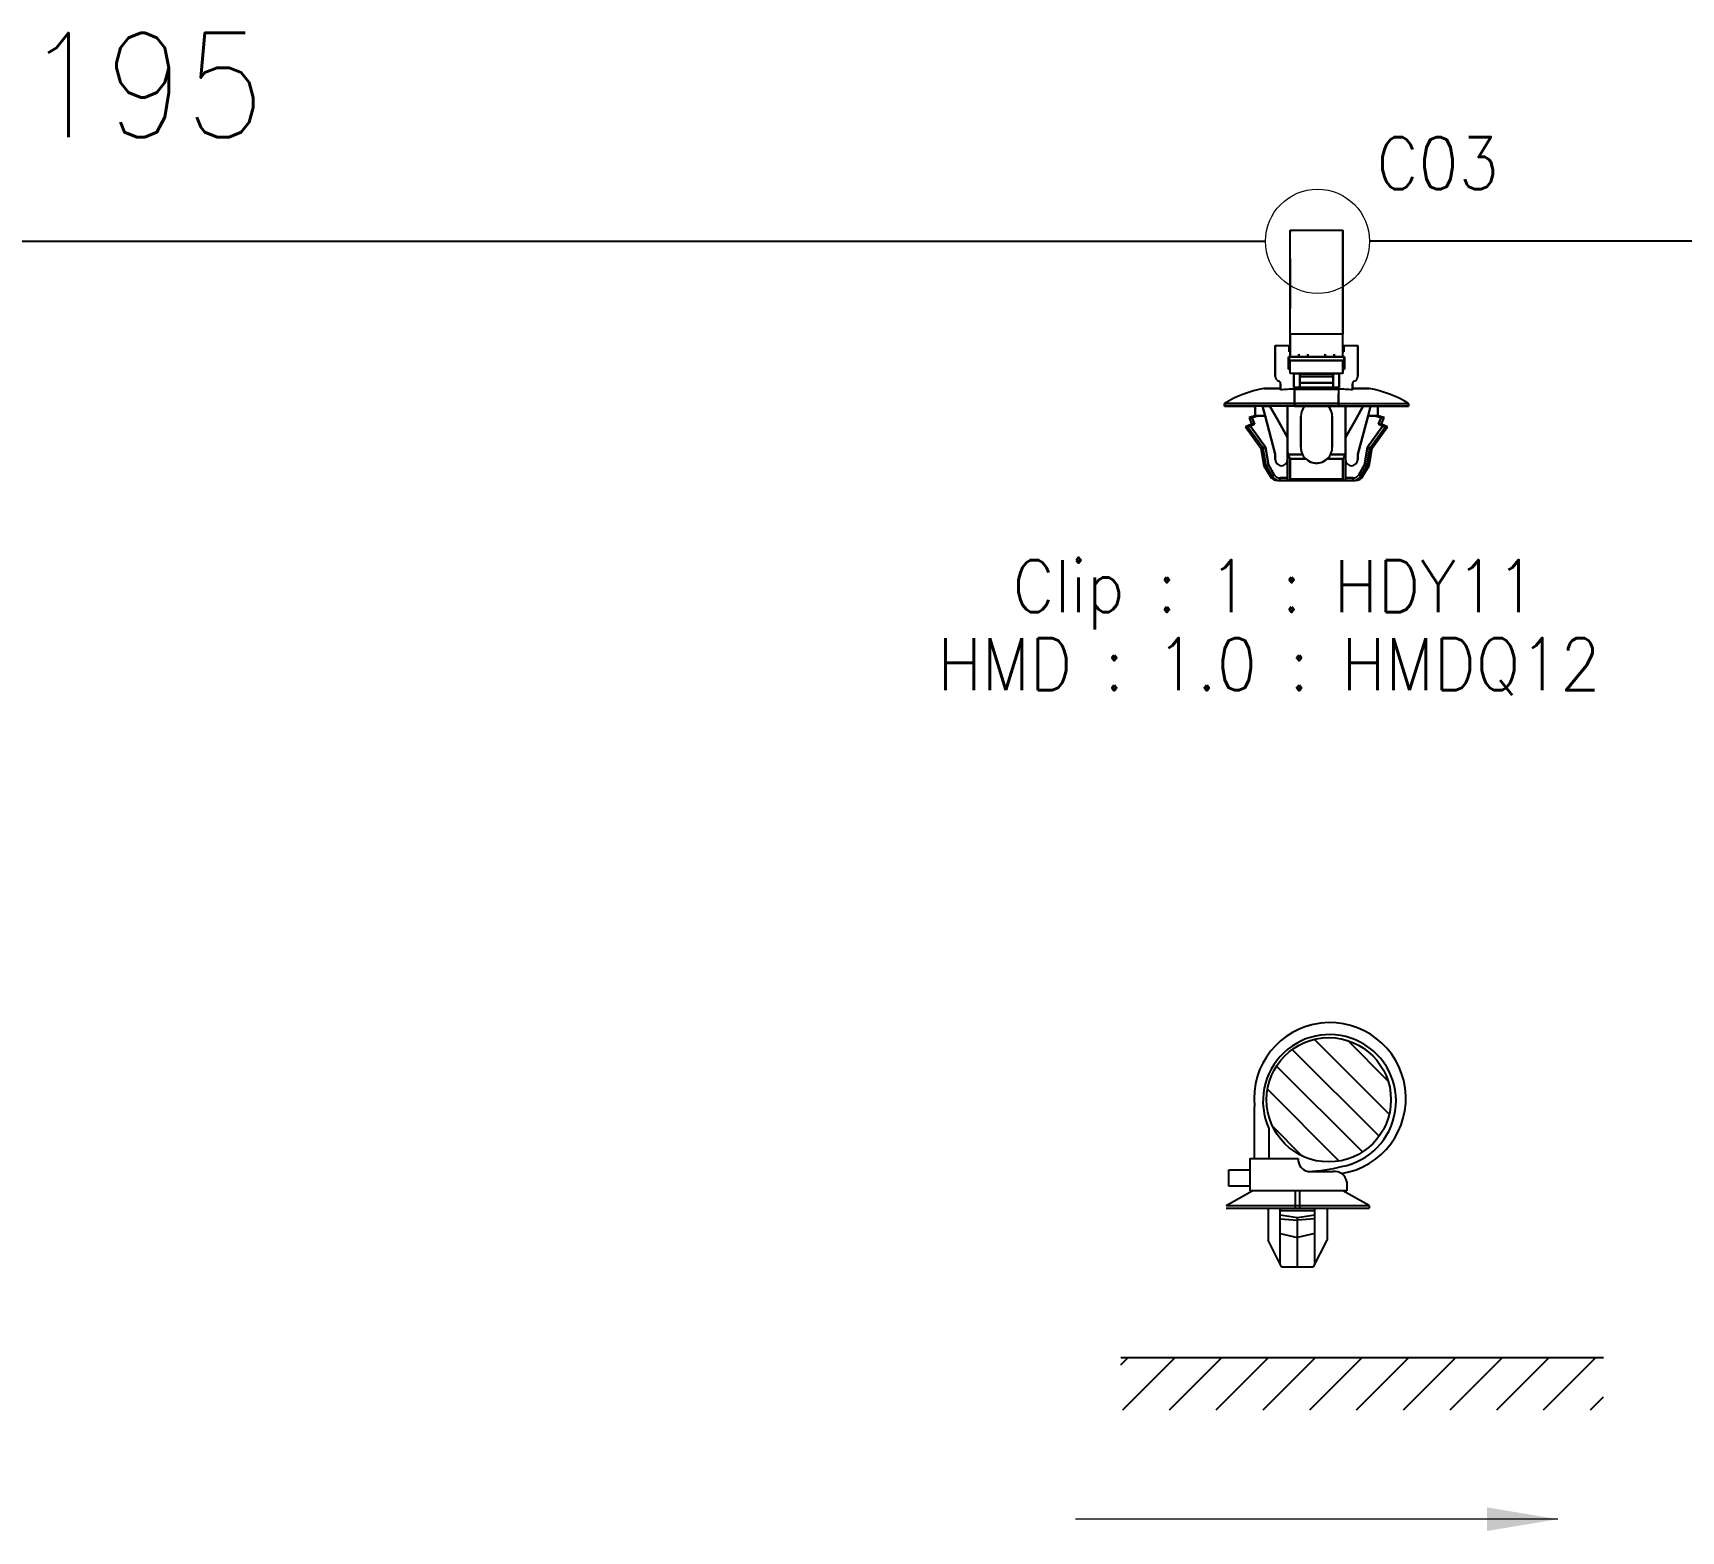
# Model space of a CAD drawing. Header units: inches. Extents: x 47316 to 59086, y 3141 to 11743.
# Drawn here: x 48321.4 to 48400.5, y 8590.2 to 8662.2 of the extents above; entities that cross this region are included whole.
import ezdxf

# ---------------------------------------------------------------- set-up
doc = ezdxf.new("R2010")
doc.units = ezdxf.units.IN
doc.header["$MEASUREMENT"] = 0
doc.layers.add('at_Entity', color=1, linetype='Continuous')
doc.layers.add('图形层', color=7, linetype='Continuous')
doc.layers.add('Beschreibung', color=7, linetype='Continuous', lineweight=25)
doc.styles.get("Standard").update_dxf_attribs({"font": ''})
doc.styles.get('Standard').set_extended_font_data('SimSun')
doc.linetypes.add('_VH_OTCON', pattern='A,0.0001,[7,VeSys.shx,S=0.1,R=0,X=0,Y=0],-0.4,[7,VeSys.shx,S=0.1,R=0,X=0,Y=0],-0.4,["X",Standard,S=1,R=0,X=-0.5,Y=-0.5],-0.0001,[7,VeSys.shx,S=0.1,R=0,X=0,Y=0],-0.4', length=1.2002)

msp = doc.modelspace()

# ---------------------------------------------------------------- linework, layer by layer
at = {"color": 7, "ltscale": 0.378893}
msp.add_line((48381.767, 8647.691), (48381.767, 8652.691), dxfattribs=at)
at = {"color": 7, "ltscale": 0.15}
for p, q in [((48381.767, 8652.691), (48384.293, 8652.691)), ((48384.293, 8647.691), (48381.767, 8647.691)), ((48384.293, 8647.691), (48381.767, 8647.691)), ((48381.767, 8646.432), (48384.293, 8646.432)), ((48384.293, 8646.432), (48381.767, 8646.432)), ((48384.293, 8645.801), (48381.767, 8645.801)), ((48384.293, 8645.801), (48381.767, 8645.801)), ((48381.767, 8640.728), (48384.293, 8640.728)), ((48384.293, 8640.728), (48381.767, 8640.728))]:
    msp.add_line(p, q, dxfattribs=at)
at = {"color": 7, "ltscale": 0.0272}
msp.add_line((48381.767, 8652.578), (48381.767, 8652.691), dxfattribs=at)
at = {"color": 7, "ltscale": 0.37888}
msp.add_line((48381.767, 8647.691), (48381.767, 8652.691), dxfattribs=at)
at = {"color": 7, "ltscale": 0.027199}
msp.add_line((48381.767, 8652.691), (48381.767, 8652.578), dxfattribs=at)
at = {"color": 7, "ltscale": 0.378897}
msp.add_line((48384.293, 8652.691), (48384.293, 8647.691), dxfattribs=at)
at = {"color": 7, "ltscale": 0.215019}
msp.add_line((48384.293, 8649.255), (48384.293, 8652.691), dxfattribs=at)
at = {"color": 7, "ltscale": 0.315749}
msp.add_line((48384.293, 8652.691), (48384.293, 8648.123), dxfattribs=at)
at = {"color": 7, "ltscale": 0.378905}
msp.add_line((48384.293, 8647.691), (48384.293, 8652.691), dxfattribs=at)
at = {"color": 7, "ltscale": 0.315758}
msp.add_line((48384.293, 8652.691), (48384.293, 8648.123), dxfattribs=at)
at = {"color": 0, "linetype": '_VH_OTCON', "lineweight": -2, "ltscale": 5}
for p, q in [((48271.698, 8652.151), (48380.578, 8652.151)), ((48497.909, 8652.151), (48385.578, 8652.151))]:
    msp.add_line(p, q, dxfattribs=at)
at = {"color": 7, "ltscale": 0.179182}
msp.add_line((48384.293, 8649.426), (48384.293, 8652.444), dxfattribs=at)
at = {"color": 7, "ltscale": 0.142593}
msp.add_line((48381.767, 8648.93), (48381.767, 8651.332), dxfattribs=at)
at = {"color": 7, "ltscale": 0.142589}
msp.add_line((48381.767, 8651.332), (48381.767, 8648.931), dxfattribs=at)
at = {"color": 7, "ltscale": 0.026669}
for p, q in [((48384.293, 8649.426), (48384.293, 8648.977)), ((48384.293, 8648.977), (48384.293, 8649.426)), ((48384.293, 8649.255), (48384.293, 8648.806))]:
    msp.add_line(p, q, dxfattribs=at)
at = {"color": 7, "ltscale": 0.108633}
msp.add_line((48384.293, 8647.148), (48384.293, 8648.977), dxfattribs=at)
at = {"color": 7, "ltscale": 0.076392}
msp.add_line((48384.293, 8647.691), (48384.293, 8648.977), dxfattribs=at)
at = {"color": 7, "ltscale": 0.098454}
msp.add_line((48384.293, 8647.148), (48384.293, 8648.806), dxfattribs=at)
at = {"color": 7, "ltscale": 0.057913}
msp.add_line((48384.293, 8647.148), (48384.293, 8648.123), dxfattribs=at)
at = {"color": 7, "ltscale": 0.039999}
for p, q in [((48381.051, 8647.148), (48381.725, 8647.148)), ((48381.051, 8647.148), (48381.725, 8647.148)), ((48384.335, 8647.148), (48385.009, 8647.148)), ((48384.335, 8647.148), (48385.009, 8647.148))]:
    msp.add_line(p, q, dxfattribs=at)
at = {"color": 7, "ltscale": 0.022501}
for p, q in [((48381.051, 8647.148), (48381.051, 8646.769)), ((48381.051, 8646.769), (48381.051, 8647.148)), ((48385.009, 8647.148), (48385.009, 8646.769)), ((48385.009, 8647.148), (48385.009, 8646.769))]:
    msp.add_line(p, q, dxfattribs=at)
at = {"color": 7, "ltscale": 0.0175}
for p, q in [((48381.725, 8647.148), (48381.725, 8646.853)), ((48381.725, 8646.853), (48381.725, 8647.148)), ((48384.335, 8647.148), (48384.335, 8646.853)), ((48384.335, 8647.148), (48384.335, 8646.853)), ((48384.335, 8646.853), (48384.335, 8647.148))]:
    msp.add_line(p, q, dxfattribs=at)
at = {"color": 7, "ltscale": 0.002499}
for p, q in [((48381.725, 8647.148), (48381.767, 8647.148)), ((48384.293, 8647.148), (48384.335, 8647.148)), ((48381.683, 8646.601), (48381.725, 8646.601)), ((48381.725, 8646.601), (48381.683, 8646.601)), ((48381.725, 8646.601), (48381.683, 8646.601)), ((48381.767, 8646.853), (48381.725, 8646.853)), ((48381.725, 8646.853), (48381.767, 8646.853)), ((48384.335, 8646.853), (48384.293, 8646.853)), ((48384.293, 8646.853), (48384.335, 8646.853)), ((48384.377, 8646.601), (48384.335, 8646.601)), ((48384.377, 8646.601), (48384.335, 8646.601)), ((48381.767, 8646.053), (48381.725, 8646.053)), ((48381.725, 8646.053), (48381.767, 8646.053)), ((48381.767, 8646.053), (48381.725, 8646.053)), ((48384.335, 8646.053), (48384.293, 8646.053)), ((48384.293, 8646.053), (48384.335, 8646.053)), ((48384.335, 8646.053), (48384.293, 8646.053))]:
    msp.add_line(p, q, dxfattribs=at)
at = {"color": 7, "ltscale": 2.6e-05}
for p, q in [((48381.725, 8647.148), (48381.725, 8647.148)), ((48384.335, 8647.148), (48384.335, 8647.148))]:
    msp.add_line(p, q, dxfattribs=at)
at = {"color": 7, "ltscale": 0.0644}
for p, q in [((48381.767, 8647.691), (48381.767, 8646.607)), ((48381.767, 8646.607), (48381.767, 8647.691)), ((48384.293, 8646.607), (48384.293, 8647.691)), ((48384.293, 8646.607), (48384.293, 8647.691))]:
    msp.add_line(p, q, dxfattribs=at)
at = {"color": 7, "ltscale": 0.025}
for p, q in [((48385.009, 8646.727), (48385.009, 8647.148)), ((48382.188, 8646.607), (48382.609, 8646.607)), ((48382.188, 8646.607), (48382.609, 8646.607)), ((48383.451, 8646.607), (48383.872, 8646.607)), ((48383.451, 8646.607), (48383.872, 8646.607)), ((48383.451, 8646.601), (48383.872, 8646.601))]:
    msp.add_line(p, q, dxfattribs=at)
at = {"color": 7, "ltscale": 0.064999}
for p, q in [((48381.051, 8646.769), (48381.051, 8645.675)), ((48381.051, 8645.675), (48381.051, 8646.769)), ((48385.009, 8646.769), (48385.009, 8645.675)), ((48385.009, 8646.769), (48385.009, 8645.675))]:
    msp.add_line(p, q, dxfattribs=at)
at = {"color": 7, "ltscale": 0.035001}
for p, q in [((48381.683, 8646.011), (48381.683, 8646.601)), ((48381.683, 8646.011), (48381.683, 8646.601)), ((48381.683, 8646.601), (48381.683, 8646.011)), ((48384.377, 8646.601), (48384.377, 8646.011)), ((48384.377, 8646.011), (48384.377, 8646.601)), ((48384.083, 8644.243), (48384.083, 8644.833)), ((48384.083, 8644.243), (48384.083, 8644.833))]:
    msp.add_line(p, q, dxfattribs=at)
at = {"color": 7, "ltscale": 0.032501}
for p, q in [((48381.725, 8646.601), (48381.725, 8646.053)), ((48381.725, 8646.053), (48381.725, 8646.601)), ((48384.335, 8646.601), (48384.335, 8646.053)), ((48384.335, 8646.601), (48384.335, 8646.053))]:
    msp.add_line(p, q, dxfattribs=at)
at = {"color": 7, "ltscale": 0.154999}
for p, q in [((48384.335, 8646.601), (48381.725, 8646.601)), ((48381.725, 8646.601), (48384.335, 8646.601))]:
    msp.add_line(p, q, dxfattribs=at)
at = {"color": 7, "ltscale": 0.0375}
for p, q in [((48381.767, 8645.801), (48381.767, 8646.432)), ((48381.767, 8645.801), (48381.767, 8646.432)), ((48384.293, 8646.432), (48384.293, 8645.801)), ((48384.293, 8645.801), (48384.293, 8646.432))]:
    msp.add_line(p, q, dxfattribs=at)
at = {"color": 7, "ltscale": 0.0075}
for p, q in [((48382.188, 8646.727), (48382.188, 8646.601)), ((48382.188, 8646.601), (48382.188, 8646.727)), ((48382.609, 8646.601), (48382.609, 8646.727)), ((48382.609, 8646.727), (48382.609, 8646.601)), ((48383.451, 8646.727), (48383.451, 8646.601)), ((48383.451, 8646.601), (48383.451, 8646.727)), ((48383.872, 8646.601), (48383.872, 8646.727)), ((48383.872, 8646.727), (48383.872, 8646.601)), ((48378.61, 8644.369), (48378.61, 8644.243)), ((48378.61, 8644.243), (48378.61, 8644.369)), ((48381.978, 8644.243), (48381.978, 8644.369)), ((48381.978, 8644.369), (48381.978, 8644.243)), ((48384.083, 8644.369), (48384.083, 8644.243)), ((48384.083, 8644.243), (48384.083, 8644.369)), ((48387.45, 8644.369), (48387.45, 8644.243)), ((48387.45, 8644.243), (48387.45, 8644.369)), ((48381.288, 8640.665), (48381.288, 8640.791)), ((48381.288, 8640.665), (48381.288, 8640.791)), ((48384.419, 8640.665), (48384.419, 8640.791)), ((48384.772, 8640.791), (48384.772, 8640.665)), ((48384.772, 8640.791), (48384.772, 8640.665))]:
    msp.add_line(p, q, dxfattribs=at)
at = {"color": 7, "ltscale": 0.000368}
msp.add_line((48382.188, 8646.607), (48382.188, 8646.601), dxfattribs=at)
at = {"color": 7, "ltscale": 0.023056}
msp.add_line((48382.221, 8646.601), (48382.609, 8646.601), dxfattribs=at)
at = {"color": 7, "ltscale": 0.000322}
msp.add_line((48383.451, 8646.601), (48383.451, 8646.606), dxfattribs=at)
at = {"color": 7, "ltscale": 0.021939}
msp.add_line((48384.335, 8646.601), (48384.335, 8646.231), dxfattribs=at)
at = {"color": 7, "ltscale": 0.010562}
msp.add_line((48384.335, 8646.053), (48384.335, 8646.231), dxfattribs=at)
at = {"color": 7, "ltscale": 0.000629}
msp.add_line((48384.367, 8646.601), (48384.377, 8646.601), dxfattribs=at)
at = {"color": 7, "ltscale": 0.0625}
msp.add_line((48385.009, 8645.675), (48385.009, 8646.727), dxfattribs=at)
at = {"color": 7, "ltscale": 0.004999}
for p, q in [((48381.767, 8646.011), (48381.683, 8646.011)), ((48381.683, 8646.011), (48381.767, 8646.011)), ((48384.377, 8646.011), (48384.293, 8646.011)), ((48384.293, 8646.011), (48384.377, 8646.011))]:
    msp.add_line(p, q, dxfattribs=at)
at = {"color": 7, "ltscale": 0.017502}
for p, q in [((48381.935, 8645.801), (48382.23, 8645.801)), ((48383.83, 8645.801), (48384.125, 8645.801))]:
    msp.add_line(p, q, dxfattribs=at)
at = {"color": 7, "ltscale": 0.040002}
for p, q in [((48381.936, 8645.127), (48381.936, 8645.801)), ((48381.936, 8645.127), (48381.936, 8645.801)), ((48381.936, 8645.801), (48381.936, 8645.127)), ((48384.125, 8645.801), (48384.125, 8645.127)), ((48384.125, 8645.127), (48384.125, 8645.801))]:
    msp.add_line(p, q, dxfattribs=at)
at = {"color": 7, "ltscale": 0.00087}
for p, q in [((48382.23, 8645.786), (48382.23, 8645.801)), ((48382.23, 8645.801), (48382.23, 8645.786)), ((48383.83, 8645.786), (48383.83, 8645.801)), ((48383.83, 8645.801), (48383.83, 8645.786))]:
    msp.add_line(p, q, dxfattribs=at)
at = {"color": 7, "ltscale": 0.095001}
for p, q in [((48383.83, 8645.786), (48382.23, 8645.786)), ((48382.23, 8645.786), (48383.83, 8645.786)), ((48383.83, 8645.661), (48382.23, 8645.661)), ((48382.23, 8645.661), (48383.83, 8645.661)), ((48382.23, 8645.36), (48383.83, 8645.36)), ((48383.83, 8645.36), (48382.23, 8645.36)), ((48382.23, 8645.152), (48383.83, 8645.152))]:
    msp.add_line(p, q, dxfattribs=at)
at = {"color": 7, "ltscale": 0.007443}
for p, q in [((48382.23, 8645.661), (48382.23, 8645.786)), ((48382.23, 8645.786), (48382.23, 8645.661)), ((48383.83, 8645.661), (48383.83, 8645.786)), ((48383.83, 8645.786), (48383.83, 8645.661))]:
    msp.add_line(p, q, dxfattribs=at)
at = {"color": 7, "ltscale": 0.017839}
for p, q in [((48382.23, 8645.36), (48382.23, 8645.661)), ((48382.23, 8645.661), (48382.23, 8645.36)), ((48383.83, 8645.36), (48383.83, 8645.661)), ((48383.83, 8645.661), (48383.83, 8645.36))]:
    msp.add_line(p, q, dxfattribs=at)
at = {"color": 7, "ltscale": 0.023952}
msp.add_line((48383.83, 8645.398), (48383.83, 8645.801), dxfattribs=at)
at = {"color": 7, "ltscale": 0.014789}
msp.add_line((48383.83, 8645.376), (48383.83, 8645.127), dxfattribs=at)
at = {"color": 7, "ltscale": 0.002502}
msp.add_line((48384.293, 8646.011), (48384.293, 8646.053), dxfattribs=at)
at = {"color": 7, "ltscale": 0.047501}
for p, q in [((48381.304, 8645.085), (48380.504, 8645.085)), ((48380.504, 8645.085), (48381.304, 8645.085)), ((48385.556, 8645.085), (48384.756, 8645.085)), ((48384.756, 8645.085), (48385.556, 8645.085))]:
    msp.add_line(p, q, dxfattribs=at)
at = {"color": 7, "ltscale": 0.017476}
for p, q in [((48381.304, 8645.317), (48381.304, 8645.023)), ((48384.756, 8645.317), (48384.756, 8645.023))]:
    msp.add_line(p, q, dxfattribs=at)
at = {"color": 7, "ltscale": 0.017471}
for p, q in [((48381.304, 8645.023), (48381.304, 8645.317)), ((48384.756, 8645.023), (48384.756, 8645.317))]:
    msp.add_line(p, q, dxfattribs=at)
at = {"color": 7, "ltscale": 0.00369}
for p, q in [((48381.304, 8645.085), (48381.304, 8645.023)), ((48384.756, 8645.023), (48384.756, 8645.085))]:
    msp.add_line(p, q, dxfattribs=at)
at = {"color": 7, "ltscale": 0.129999}
for p, q in [((48384.125, 8645.127), (48381.936, 8645.127)), ((48381.936, 8645.127), (48384.125, 8645.127))]:
    msp.add_line(p, q, dxfattribs=at)
at = {"color": 7, "ltscale": 0.040569}
for p, q in [((48381.978, 8644.369), (48381.978, 8645.053)), ((48384.083, 8645.053), (48384.083, 8644.369))]:
    msp.add_line(p, q, dxfattribs=at)
at = {"color": 7, "ltscale": 0.125}
for p, q in [((48381.978, 8645.053), (48384.083, 8645.053)), ((48384.083, 8645.053), (48381.978, 8645.053)), ((48381.978, 8644.369), (48384.083, 8644.369)), ((48384.083, 8644.369), (48381.978, 8644.369)), ((48381.978, 8644.243), (48384.083, 8644.243)), ((48384.083, 8644.243), (48381.978, 8644.243))]:
    msp.add_line(p, q, dxfattribs=at)
at = {"color": 7, "ltscale": 0.040567}
for p, q in [((48381.978, 8645.053), (48381.978, 8644.369)), ((48384.083, 8645.053), (48384.083, 8644.369))]:
    msp.add_line(p, q, dxfattribs=at)
at = {"color": 7, "ltscale": 0.02751}
msp.add_line((48381.978, 8644.369), (48381.978, 8644.833), dxfattribs=at)
msp.add_line((48381.978, 8644.369), (48381.978, 8644.833), dxfattribs=at)
at = {"color": 7, "ltscale": 0.012407}
for p, q in [((48382.23, 8645.152), (48382.23, 8645.36)), ((48383.83, 8645.152), (48383.83, 8645.36))]:
    msp.add_line(p, q, dxfattribs=at)
at = {"color": 7, "ltscale": 0.013841}
for p, q in [((48382.23, 8645.36), (48382.23, 8645.127)), ((48383.83, 8645.127), (48383.83, 8645.36))]:
    msp.add_line(p, q, dxfattribs=at)
at = {"color": 7, "ltscale": 0.001447}
msp.add_line((48382.23, 8645.152), (48382.23, 8645.127), dxfattribs=at)
at = {"color": 7, "ltscale": 0.013786}
msp.add_line((48384.756, 8645.085), (48384.756, 8645.317), dxfattribs=at)
at = {"color": 7, "ltscale": 0.2}
for p, q in [((48378.61, 8644.369), (48381.978, 8644.369)), ((48381.978, 8644.369), (48378.61, 8644.369)), ((48381.978, 8644.243), (48378.61, 8644.243)), ((48381.978, 8644.243), (48378.61, 8644.243)), ((48384.083, 8644.369), (48387.45, 8644.369)), ((48384.083, 8644.369), (48387.45, 8644.369)), ((48384.083, 8644.243), (48387.45, 8644.243)), ((48387.45, 8644.243), (48384.083, 8644.243))]:
    msp.add_line(p, q, dxfattribs=at)
at = {"color": 7, "ltscale": 0.087396}
for p, q in [((48378.61, 8644.243), (48380.081, 8644.243)), ((48378.61, 8644.243), (48380.081, 8644.243)), ((48387.45, 8644.243), (48385.979, 8644.243))]:
    msp.add_line(p, q, dxfattribs=at)
at = {"color": 7, "ltscale": 0.027499}
for p, q in [((48380.083, 8643.78), (48380.083, 8644.243)), ((48380.083, 8644.243), (48380.083, 8643.78)), ((48385.977, 8643.78), (48385.977, 8644.243)), ((48385.977, 8644.243), (48385.977, 8643.78))]:
    msp.add_line(p, q, dxfattribs=at)
at = {"color": 7, "ltscale": 0.020602}
for p, q in [((48380.435, 8644.243), (48380.782, 8644.243)), ((48380.435, 8644.243), (48380.782, 8644.243)), ((48385.625, 8644.243), (48385.278, 8644.243))]:
    msp.add_line(p, q, dxfattribs=at)
at = {"color": 7, "ltscale": 0.028456}
for p, q in [((48380.558, 8643.78), (48380.435, 8644.243)), ((48380.435, 8644.243), (48380.558, 8643.78)), ((48385.502, 8643.78), (48385.625, 8644.243)), ((48385.625, 8644.243), (48385.502, 8643.78))]:
    msp.add_line(p, q, dxfattribs=at)
at = {"color": 7, "ltscale": 0.015242}
for p, q in [((48380.911, 8644.02), (48380.785, 8644.243)), ((48385.276, 8644.243), (48385.149, 8644.02))]:
    msp.add_line(p, q, dxfattribs=at)
at = {"color": 7, "ltscale": 0.015215}
msp.add_line((48380.785, 8644.243), (48380.911, 8644.02), dxfattribs=at)
at = {"color": 7, "ltscale": 0.026985}
for p, q in [((48381.134, 8643.624), (48380.911, 8644.02)), ((48385.149, 8644.02), (48384.926, 8643.624))]:
    msp.add_line(p, q, dxfattribs=at)
at = {"color": 7, "ltscale": 0.02701}
msp.add_line((48380.911, 8644.02), (48381.134, 8643.624), dxfattribs=at)
at = {"color": 7, "ltscale": 0.089999}
for p, q in [((48381.641, 8642.728), (48381.641, 8644.243)), ((48381.641, 8644.243), (48381.641, 8642.728)), ((48384.419, 8644.243), (48384.419, 8642.728)), ((48384.419, 8642.728), (48384.419, 8644.243))]:
    msp.add_line(p, q, dxfattribs=at)
at = {"color": 7, "ltscale": 0.02697}
msp.add_line((48384.926, 8643.624), (48385.149, 8644.02), dxfattribs=at)
at = {"color": 7, "ltscale": 0.015289}
msp.add_line((48385.149, 8644.02), (48385.276, 8644.244), dxfattribs=at)
at = {"color": 7, "ltscale": 0.020749}
msp.add_line((48385.276, 8644.243), (48385.625, 8644.243), dxfattribs=at)
at = {"color": 7, "ltscale": 0.0875}
for p, q in [((48385.977, 8644.243), (48387.45, 8644.243)), ((48382.272, 8643.738), (48382.272, 8642.264)), ((48382.272, 8642.264), (48382.272, 8643.738)), ((48382.272, 8642.264), (48382.272, 8643.738)), ((48383.788, 8642.264), (48383.788, 8643.738)), ((48383.788, 8643.738), (48383.788, 8642.264))]:
    msp.add_line(p, q, dxfattribs=at)
at = {"color": 7, "ltscale": 0.019025}
msp.add_line((48379.915, 8643.38), (48379.62, 8643.254), dxfattribs=at)
at = {"color": 7, "ltscale": 0.006177}
msp.add_line((48379.724, 8643.254), (48379.62, 8643.254), dxfattribs=at)
at = {"color": 7, "ltscale": 0.006165}
for p, q in [((48379.62, 8643.254), (48379.724, 8643.254)), ((48380.357, 8642.222), (48380.461, 8642.222)), ((48380.357, 8642.222), (48380.461, 8642.222))]:
    msp.add_line(p, q, dxfattribs=at)
at = {"color": 7, "ltscale": 0.075271}
for p, q in [((48379.62, 8643.254), (48380.357, 8642.222)), ((48380.461, 8642.222), (48379.724, 8643.254)), ((48386.336, 8643.254), (48385.599, 8642.222)), ((48385.599, 8642.222), (48386.336, 8643.254)), ((48385.703, 8642.222), (48386.44, 8643.254))]:
    msp.add_line(p, q, dxfattribs=at)
at = {"color": 7, "ltscale": 0.075264}
msp.add_line((48380.461, 8642.222), (48379.724, 8643.254), dxfattribs=at)
at = {"color": 7, "ltscale": 0.018174}
msp.add_line((48380.083, 8643.78), (48379.789, 8643.696), dxfattribs=at)
at = {"color": 7, "ltscale": 0.000925}
msp.add_line((48379.789, 8643.696), (48379.804, 8643.696), dxfattribs=at)
at = {"color": 7, "ltscale": 0.020195}
for p, q in [((48379.789, 8643.696), (48379.915, 8643.38)), ((48379.931, 8643.696), (48380.057, 8643.38)), ((48380.057, 8643.38), (48379.931, 8643.696)), ((48386.13, 8643.696), (48386.003, 8643.38)), ((48386.003, 8643.38), (48386.13, 8643.696)), ((48386.145, 8643.38), (48386.271, 8643.696))]:
    msp.add_line(p, q, dxfattribs=at)
at = {"color": 7, "ltscale": 0.000912}
for p, q in [((48379.804, 8643.696), (48379.789, 8643.696)), ((48386.145, 8643.38), (48386.13, 8643.38))]:
    msp.add_line(p, q, dxfattribs=at)
at = {"color": 7, "ltscale": 0.002823}
msp.add_line((48379.804, 8643.696), (48379.852, 8643.696), dxfattribs=at)
at = {"color": 7, "ltscale": 0.00282}
for p, q in [((48379.852, 8643.696), (48379.804, 8643.696)), ((48386.13, 8643.38), (48386.082, 8643.38))]:
    msp.add_line(p, q, dxfattribs=at)
at = {"color": 7, "ltscale": 0.013619}
for p, q in [((48380.057, 8643.38), (48379.846, 8643.29)), ((48379.846, 8643.29), (48380.057, 8643.38)), ((48386.003, 8643.38), (48386.214, 8643.29)), ((48386.214, 8643.29), (48386.003, 8643.38))]:
    msp.add_line(p, q, dxfattribs=at)
at = {"color": 7, "ltscale": 0.074459}
for p, q in [((48379.846, 8643.29), (48380.575, 8642.269)), ((48380.575, 8642.269), (48379.846, 8643.29)), ((48386.214, 8643.29), (48385.485, 8642.269)), ((48385.485, 8642.269), (48386.214, 8643.29))]:
    msp.add_line(p, q, dxfattribs=at)
at = {"color": 7, "ltscale": 0.004681}
for p, q in [((48379.852, 8643.696), (48379.931, 8643.696)), ((48379.931, 8643.696), (48379.852, 8643.696))]:
    msp.add_line(p, q, dxfattribs=at)
at = {"color": 7, "ltscale": 0.000327}
msp.add_line((48379.92, 8643.38), (48379.915, 8643.38), dxfattribs=at)
at = {"color": 7, "ltscale": 0.008441}
for p, q in [((48379.915, 8643.38), (48380.057, 8643.38)), ((48380.083, 8643.78), (48380.225, 8643.78)), ((48380.225, 8643.78), (48380.083, 8643.78))]:
    msp.add_line(p, q, dxfattribs=at)
at = {"color": 7, "ltscale": 0.008429}
for p, q in [((48380.057, 8643.38), (48379.915, 8643.38)), ((48386.13, 8643.696), (48386.271, 8643.696))]:
    msp.add_line(p, q, dxfattribs=at)
at = {"color": 7, "ltscale": 0.00033}
for p, q in [((48379.915, 8643.38), (48379.921, 8643.38)), ((48380.089, 8643.78), (48380.083, 8643.78)), ((48385.977, 8643.78), (48385.971, 8643.78))]:
    msp.add_line(p, q, dxfattribs=at)
at = {"color": 7, "ltscale": 0.001593}
msp.add_line((48379.947, 8643.38), (48379.92, 8643.38), dxfattribs=at)
at = {"color": 7, "ltscale": 0.003809}
msp.add_line((48379.921, 8643.38), (48379.985, 8643.38), dxfattribs=at)
at = {"color": 7, "ltscale": 0.018199}
for p, q in [((48380.225, 8643.78), (48379.931, 8643.696)), ((48379.931, 8643.696), (48380.225, 8643.78)), ((48385.835, 8643.78), (48386.13, 8643.696)), ((48386.13, 8643.696), (48385.835, 8643.78))]:
    msp.add_line(p, q, dxfattribs=at)
at = {"color": 7, "ltscale": 0.004291}
msp.add_line((48379.985, 8643.38), (48380.057, 8643.38), dxfattribs=at)
at = {"color": 7, "ltscale": 0.008432}
msp.add_line((48380.225, 8643.78), (48380.083, 8643.78), dxfattribs=at)
at = {"color": 7, "ltscale": 0.000342}
for p, q in [((48380.083, 8643.78), (48380.089, 8643.78)), ((48385.971, 8643.78), (48385.977, 8643.78))]:
    msp.add_line(p, q, dxfattribs=at)
at = {"color": 7, "ltscale": 0.000286}
for p, q in [((48380.084, 8643.779), (48380.089, 8643.78)), ((48380.089, 8643.78), (48380.084, 8643.779))]:
    msp.add_line(p, q, dxfattribs=at)
at = {"color": 7, "ltscale": 0.002209}
msp.add_line((48380.126, 8643.78), (48380.089, 8643.78), dxfattribs=at)
at = {"color": 7, "ltscale": 0.003674}
for p, q in [((48380.089, 8643.78), (48380.151, 8643.78)), ((48385.909, 8643.78), (48385.971, 8643.78))]:
    msp.add_line(p, q, dxfattribs=at)
at = {"color": 7, "ltscale": 0.00434}
msp.add_line((48380.151, 8643.78), (48380.224, 8643.78), dxfattribs=at)
at = {"color": 7, "ltscale": 0.019785}
for p, q in [((48380.558, 8643.78), (48380.225, 8643.78)), ((48380.225, 8643.78), (48380.558, 8643.78)), ((48385.502, 8643.78), (48385.835, 8643.78)), ((48385.835, 8643.78), (48385.502, 8643.78))]:
    msp.add_line(p, q, dxfattribs=at)
at = {"color": 7, "ltscale": 0.11383}
for p, q in [((48381.051, 8641.928), (48380.558, 8643.78)), ((48380.558, 8643.78), (48381.051, 8641.928)), ((48385.009, 8641.928), (48385.502, 8643.78)), ((48385.502, 8643.78), (48385.009, 8641.928))]:
    msp.add_line(p, q, dxfattribs=at)
at = {"color": 7, "ltscale": 0.064963}
msp.add_line((48381.103, 8643.68), (48381.641, 8642.728), dxfattribs=at)
at = {"color": 7, "ltscale": 0.061156}
for p, q in [((48381.641, 8642.728), (48381.134, 8643.624)), ((48384.926, 8643.624), (48384.419, 8642.728))]:
    msp.add_line(p, q, dxfattribs=at)
at = {"color": 7, "ltscale": 0.061161}
msp.add_line((48381.134, 8643.624), (48381.641, 8642.728), dxfattribs=at)
at = {"color": 7, "ltscale": 0.065039}
msp.add_line((48384.419, 8642.728), (48384.958, 8643.681), dxfattribs=at)
at = {"color": 7, "ltscale": 0.06116}
msp.add_line((48384.419, 8642.728), (48384.926, 8643.624), dxfattribs=at)
at = {"color": 7, "ltscale": 0.040697}
msp.add_line((48384.419, 8642.884), (48384.419, 8643.57), dxfattribs=at)
at = {"color": 7, "ltscale": 0.040701}
msp.add_line((48384.419, 8643.57), (48384.419, 8642.884), dxfattribs=at)
at = {"color": 7, "ltscale": 0.006299}
msp.add_line((48385.835, 8643.78), (48385.941, 8643.78), dxfattribs=at)
at = {"color": 7, "ltscale": 0.006305}
msp.add_line((48385.941, 8643.78), (48385.835, 8643.78), dxfattribs=at)
at = {"color": 7, "ltscale": 0.00329}
msp.add_line((48385.854, 8643.78), (48385.909, 8643.78), dxfattribs=at)
at = {"color": 7, "ltscale": 0.006641}
msp.add_line((48385.977, 8643.78), (48385.865, 8643.78), dxfattribs=at)
at = {"color": 7, "ltscale": 0.001825}
msp.add_line((48385.971, 8643.78), (48385.941, 8643.78), dxfattribs=at)
at = {"color": 7, "ltscale": 0.002142}
msp.add_line((48385.941, 8643.78), (48385.977, 8643.78), dxfattribs=at)
at = {"color": 7, "ltscale": 0.002136}
msp.add_line((48385.977, 8643.78), (48385.941, 8643.78), dxfattribs=at)
at = {"color": 7, "ltscale": 0.018183}
msp.add_line((48386.271, 8643.696), (48385.977, 8643.78), dxfattribs=at)
at = {"color": 7, "ltscale": 0.004715}
msp.add_line((48386.003, 8643.38), (48386.083, 8643.38), dxfattribs=at)
at = {"color": 7, "ltscale": 0.004687}
msp.add_line((48386.082, 8643.38), (48386.003, 8643.38), dxfattribs=at)
at = {"color": 7, "ltscale": 0.002832}
msp.add_line((48386.083, 8643.38), (48386.13, 8643.38), dxfattribs=at)
at = {"color": 7, "ltscale": 0.002869}
msp.add_line((48386.091, 8643.38), (48386.14, 8643.38), dxfattribs=at)
at = {"color": 7, "ltscale": 0.002856}
msp.add_line((48386.14, 8643.38), (48386.092, 8643.38), dxfattribs=at)
at = {"color": 7, "ltscale": 0.008438}
msp.add_line((48386.271, 8643.696), (48386.129, 8643.696), dxfattribs=at)
at = {"color": 7, "ltscale": 0.0009}
msp.add_line((48386.13, 8643.38), (48386.145, 8643.38), dxfattribs=at)
at = {"color": 7, "ltscale": 0.019}
msp.add_line((48386.44, 8643.254), (48386.146, 8643.38), dxfattribs=at)
at = {"color": 7, "ltscale": 0.002185}
msp.add_line((48386.202, 8643.696), (48386.238, 8643.696), dxfattribs=at)
at = {"color": 7, "ltscale": 0.005249}
msp.add_line((48386.424, 8643.254), (48386.335, 8643.254), dxfattribs=at)
at = {"color": 7, "ltscale": 0.005222}
msp.add_line((48386.424, 8643.254), (48386.336, 8643.254), dxfattribs=at)
at = {"color": 7, "ltscale": 0.000903}
msp.add_line((48386.439, 8643.254), (48386.424, 8643.254), dxfattribs=at)
at = {"color": 7, "ltscale": 0.000916}
msp.add_line((48386.439, 8643.254), (48386.424, 8643.254), dxfattribs=at)
at = {"color": 7, "ltscale": 4.3e-05}
msp.add_line((48386.44, 8643.254), (48386.439, 8643.254), dxfattribs=at)
at = {"color": 7, "ltscale": 4.9e-05}
msp.add_line((48386.44, 8643.254), (48386.439, 8643.254), dxfattribs=at)
at = {"color": 7, "ltscale": 0.05076}
for p, q in [((48380.357, 8642.222), (48380.504, 8641.38)), ((48385.556, 8641.38), (48385.703, 8642.222))]:
    msp.add_line(p, q, dxfattribs=at)
at = {"color": 7, "ltscale": 0.050769}
msp.add_line((48380.611, 8641.381), (48380.461, 8642.222), dxfattribs=at)
at = {"color": 7, "ltscale": 0.002621}
for p, q in [((48380.505, 8642.24), (48380.464, 8642.223)), ((48380.464, 8642.223), (48380.505, 8642.24)), ((48385.596, 8642.223), (48385.556, 8642.24)), ((48385.556, 8642.24), (48385.596, 8642.223))]:
    msp.add_line(p, q, dxfattribs=at)
at = {"color": 7, "ltscale": 0.050773}
for p, q in [((48380.611, 8641.381), (48380.464, 8642.223)), ((48385.596, 8642.223), (48385.449, 8641.381)), ((48385.449, 8641.381), (48385.596, 8642.223))]:
    msp.add_line(p, q, dxfattribs=at)
at = {"color": 7, "ltscale": 0.000205}
for p, q in [((48380.508, 8642.241), (48380.505, 8642.24)), ((48380.505, 8642.24), (48380.508, 8642.241)), ((48385.556, 8642.24), (48385.552, 8642.241)), ((48385.552, 8642.241), (48385.556, 8642.24))]:
    msp.add_line(p, q, dxfattribs=at)
at = {"color": 7, "ltscale": 0.004321}
for p, q in [((48380.575, 8642.269), (48380.508, 8642.241)), ((48380.508, 8642.241), (48380.575, 8642.269)), ((48385.552, 8642.241), (48385.485, 8642.269)), ((48385.485, 8642.269), (48385.552, 8642.241))]:
    msp.add_line(p, q, dxfattribs=at)
at = {"color": 7, "ltscale": 0.051095}
for p, q in [((48380.575, 8642.269), (48380.723, 8641.422)), ((48380.723, 8641.422), (48380.575, 8642.269)), ((48385.485, 8642.269), (48385.337, 8641.422)), ((48385.337, 8641.422), (48385.485, 8642.269))]:
    msp.add_line(p, q, dxfattribs=at)
at = {"color": 7, "ltscale": 0.039936}
for p, q in [((48381.641, 8642.055), (48381.641, 8642.728)), ((48381.641, 8642.728), (48381.641, 8642.055)), ((48384.419, 8642.728), (48384.419, 8642.055)), ((48384.419, 8642.055), (48384.419, 8642.728))]:
    msp.add_line(p, q, dxfattribs=at)
at = {"color": 7, "ltscale": 0.048712}
msp.add_line((48384.419, 8641.907), (48384.419, 8642.728), dxfattribs=at)
at = {"color": 7, "ltscale": 0.006168}
for p, q in [((48385.599, 8642.222), (48385.703, 8642.222)), ((48385.703, 8642.222), (48385.599, 8642.222))]:
    msp.add_line(p, q, dxfattribs=at)
at = {"color": 7, "ltscale": 0.004276}
for p, q in [((48380.656, 8641.397), (48380.723, 8641.422)), ((48380.723, 8641.422), (48380.656, 8641.397)), ((48385.405, 8641.397), (48385.337, 8641.422)), ((48385.337, 8641.422), (48385.404, 8641.397))]:
    msp.add_line(p, q, dxfattribs=at)
at = {"color": 7, "ltscale": 0.0329}
for p, q in [((48380.723, 8641.422), (48381.004, 8640.944)), ((48381.004, 8640.944), (48380.723, 8641.422)), ((48385.337, 8641.422), (48385.056, 8640.944)), ((48385.056, 8640.944), (48385.337, 8641.422))]:
    msp.add_line(p, q, dxfattribs=at)
at = {"color": 7, "ltscale": 0.014999}
for p, q in [((48381.051, 8641.675), (48381.051, 8641.928)), ((48381.051, 8641.675), (48381.051, 8641.928)), ((48381.051, 8641.928), (48381.051, 8641.675)), ((48385.009, 8641.675), (48385.009, 8641.928)), ((48385.009, 8641.928), (48385.009, 8641.675))]:
    msp.add_line(p, q, dxfattribs=at)
at = {"color": 7, "ltscale": 0.082565}
for p, q in [((48381.641, 8642.055), (48381.641, 8640.665)), ((48381.641, 8640.665), (48381.641, 8642.055)), ((48384.419, 8640.665), (48384.419, 8642.055)), ((48384.419, 8642.055), (48384.419, 8640.665))]:
    msp.add_line(p, q, dxfattribs=at)
at = {"color": 7, "ltscale": 0.041339}
for p, q in [((48382.358, 8641.914), (48381.662, 8641.914)), ((48381.662, 8641.914), (48382.358, 8641.914)), ((48384.398, 8641.914), (48383.702, 8641.914)), ((48383.702, 8641.914), (48384.398, 8641.914))]:
    msp.add_line(p, q, dxfattribs=at)
at = {"color": 7, "ltscale": 0.002635}
for p, q in [((48381.662, 8641.914), (48381.678, 8641.872)), ((48384.382, 8641.872), (48384.398, 8641.914))]:
    msp.add_line(p, q, dxfattribs=at)
at = {"color": 7, "ltscale": 0.002634}
for p, q in [((48381.678, 8641.872), (48381.662, 8641.914)), ((48384.398, 8641.914), (48384.382, 8641.872))]:
    msp.add_line(p, q, dxfattribs=at)
at = {"color": 7, "ltscale": 0.057954}
for p, q in [((48381.767, 8640.728), (48381.767, 8641.704)), ((48381.767, 8641.704), (48381.767, 8640.728)), ((48384.293, 8641.704), (48384.293, 8640.728)), ((48384.293, 8640.728), (48384.293, 8641.704))]:
    msp.add_line(p, q, dxfattribs=at)
at = {"color": 7, "ltscale": 0.044711}
for p, q in [((48381.767, 8641.704), (48382.52, 8641.704)), ((48382.52, 8641.704), (48381.767, 8641.704)), ((48383.54, 8641.704), (48384.293, 8641.704)), ((48384.293, 8641.704), (48383.54, 8641.704))]:
    msp.add_line(p, q, dxfattribs=at)
at = {"color": 7, "ltscale": 0.000598}
msp.add_line((48382.52, 8641.704), (48382.513, 8641.711), dxfattribs=at)
at = {"color": 7, "ltscale": 0.001863}
msp.add_line((48383.562, 8641.725), (48383.539, 8641.703), dxfattribs=at)
at = {"color": 7, "ltscale": 0.000505}
msp.add_line((48383.54, 8641.704), (48383.546, 8641.71), dxfattribs=at)
at = {"color": 7, "ltscale": 0.008279}
msp.add_line((48384.419, 8641.768), (48384.419, 8641.907), dxfattribs=at)
at = {"color": 7, "ltscale": 0.005516}
msp.add_line((48384.419, 8641.675), (48384.419, 8641.768), dxfattribs=at)
at = {"color": 7, "ltscale": 0.052501}
msp.add_line((48384.419, 8640.791), (48384.419, 8641.675), dxfattribs=at)
at = {"color": 7, "ltscale": 0.006219}
msp.add_line((48380.609, 8641.38), (48380.504, 8641.38), dxfattribs=at)
at = {"color": 7, "ltscale": 0.006223}
for p, q in [((48380.504, 8641.38), (48380.609, 8641.38)), ((48385.556, 8641.38), (48385.451, 8641.38)), ((48385.556, 8641.38), (48385.451, 8641.38))]:
    msp.add_line(p, q, dxfattribs=at)
at = {"color": 7, "ltscale": 0.034946}
for p, q in [((48380.504, 8641.38), (48380.803, 8640.873)), ((48385.257, 8640.873), (48385.556, 8641.38))]:
    msp.add_line(p, q, dxfattribs=at)
at = {"color": 7, "ltscale": 0.000128}
for p, q in [((48380.609, 8641.38), (48380.611, 8641.38)), ((48380.611, 8641.38), (48380.609, 8641.38)), ((48385.449, 8641.38), (48385.451, 8641.38))]:
    msp.add_line(p, q, dxfattribs=at)
at = {"color": 7, "ltscale": 0.034208}
for p, q in [((48380.901, 8640.884), (48380.609, 8641.38)), ((48385.159, 8640.884), (48385.451, 8641.38))]:
    msp.add_line(p, q, dxfattribs=at)
at = {"color": 7, "ltscale": 0.002806}
for p, q in [((48380.656, 8641.397), (48380.611, 8641.381)), ((48385.449, 8641.381), (48385.405, 8641.397))]:
    msp.add_line(p, q, dxfattribs=at)
at = {"color": 7, "ltscale": 0.00266}
for p, q in [((48380.611, 8641.381), (48380.653, 8641.396)), ((48385.407, 8641.396), (48385.449, 8641.381))]:
    msp.add_line(p, q, dxfattribs=at)
at = {"color": 7, "ltscale": 0.034163}
for p, q in [((48380.901, 8640.884), (48380.611, 8641.381)), ((48385.449, 8641.381), (48385.159, 8640.884))]:
    msp.add_line(p, q, dxfattribs=at)
at = {"color": 7, "ltscale": 0.00587}
msp.add_line((48380.803, 8640.872), (48380.901, 8640.884), dxfattribs=at)
at = {"color": 7, "ltscale": 0.005865}
for p, q in [((48380.901, 8640.884), (48380.803, 8640.873)), ((48385.257, 8640.873), (48385.159, 8640.884))]:
    msp.add_line(p, q, dxfattribs=at)
at = {"color": 7, "ltscale": 0.007092}
for p, q in [((48380.901, 8640.884), (48381.004, 8640.944)), ((48381.004, 8640.944), (48380.901, 8640.884)), ((48385.056, 8640.944), (48385.159, 8640.884)), ((48385.159, 8640.884), (48385.056, 8640.944))]:
    msp.add_line(p, q, dxfattribs=at)
at = {"color": 7, "ltscale": 0.007248}
msp.add_line((48381.288, 8640.665), (48381.166, 8640.665), dxfattribs=at)
at = {"color": 7, "ltscale": 0.001605}
msp.add_line((48381.2, 8640.665), (48381.173, 8640.665), dxfattribs=at)
at = {"color": 7, "ltscale": 0.006183}
msp.add_line((48381.184, 8640.665), (48381.288, 8640.665), dxfattribs=at)
at = {"color": 7, "ltscale": 0.004422}
msp.add_line((48381.288, 8640.665), (48381.213, 8640.665), dxfattribs=at)
at = {"color": 7, "ltscale": 0.012915}
msp.add_line((48381.214, 8640.665), (48381.431, 8640.665), dxfattribs=at)
at = {"color": 7, "ltscale": 0.020941}
for p, q in [((48381.288, 8640.791), (48381.641, 8640.791)), ((48381.641, 8640.791), (48381.288, 8640.791)), ((48381.288, 8640.665), (48381.641, 8640.665)), ((48381.641, 8640.665), (48381.288, 8640.665)), ((48384.772, 8640.791), (48384.419, 8640.791)), ((48384.419, 8640.791), (48384.772, 8640.791)), ((48384.419, 8640.665), (48384.772, 8640.665)), ((48384.772, 8640.665), (48384.419, 8640.665))]:
    msp.add_line(p, q, dxfattribs=at)
at = {"color": 7, "ltscale": 0.012512}
for p, q in [((48381.431, 8640.665), (48381.642, 8640.665)), ((48384.418, 8640.665), (48384.629, 8640.665))]:
    msp.add_line(p, q, dxfattribs=at)
at = {"color": 7, "ltscale": 0.000995}
for p, q in [((48381.641, 8640.665), (48381.658, 8640.665)), ((48381.658, 8640.665), (48381.641, 8640.665)), ((48384.403, 8640.665), (48384.419, 8640.665)), ((48384.419, 8640.665), (48384.403, 8640.665))]:
    msp.add_line(p, q, dxfattribs=at)
at = {"color": 7, "ltscale": 0.000399}
msp.add_line((48381.663, 8640.665), (48381.656, 8640.665), dxfattribs=at)
at = {"color": 7, "ltscale": 0.163214}
msp.add_line((48381.656, 8640.665), (48384.404, 8640.665), dxfattribs=at)
at = {"color": 7, "ltscale": 0.163013}
msp.add_line((48384.403, 8640.665), (48381.658, 8640.665), dxfattribs=at)
at = {"color": 7, "ltscale": 0.015717}
msp.add_line((48384.894, 8640.665), (48384.629, 8640.665), dxfattribs=at)
at = {"color": 7, "ltscale": 0.015729}
msp.add_line((48384.629, 8640.665), (48384.894, 8640.665), dxfattribs=at)
at = {"color": 7, "ltscale": 0.005864}
msp.add_line((48385.257, 8640.872), (48385.159, 8640.884), dxfattribs=at)
at = {"color": 0, "lineweight": -3, "ltscale": 10}
for p, q in [((48386.52, 8610.252), (48382.923, 8613.848)), ((48386.458, 8611.86), (48384.531, 8613.787)), ((48386.032, 8609.193), (48381.864, 8613.361)), ((48385.237, 8608.44), (48381.111, 8612.566)), ((48384.125, 8608.006), (48380.677, 8611.454)), ((48382.328, 8608.255), (48380.926, 8609.657))]:
    msp.add_line(p, q, dxfattribs=at)
at = {"color": 0, "lineweight": -3}
for p, q in [((48380.052, 8608.124), (48380.052, 8610.628)), ((48380.742, 8609.568), (48380.742, 8608.124)), ((48378.824, 8607.582), (48379.829, 8607.582)), ((48378.824, 8606.806), (48378.824, 8607.582)), ((48379.829, 8608.124), (48382.157, 8608.124)), ((48379.829, 8607.582), (48379.829, 8606.806)), ((48382.626, 8607.509), (48383.831, 8607.509)), ((48379.829, 8606.806), (48378.824, 8606.806)), ((48384.484, 8607.002), (48384.484, 8606.572)), ((48373.643, 8598.225), (48373.978, 8598.56)), ((48396.799, 8598.56, 0), (48373.643, 8598.56, 0)), ((48373.728, 8596.065), (48376.223, 8598.56)), ((48375.973, 8596.065), (48378.468, 8598.56)), ((48378.218, 8596.065), (48380.713, 8598.56)), ((48380.463, 8596.065), (48382.958, 8598.56)), ((48382.708, 8596.065), (48385.203, 8598.56)), ((48384.953, 8596.065), (48387.449, 8598.56)), ((48387.198, 8596.065), (48389.694, 8598.56)), ((48389.443, 8596.065), (48391.939, 8598.56)), ((48391.688, 8596.065), (48394.184, 8598.56)), ((48393.933, 8596.065), (48396.429, 8598.56)), ((48396.179, 8596.065), (48396.799, 8596.686))]:
    msp.add_line(p, q, dxfattribs=at)
at = {"color": 7}
for points in [[(48382.52, 8641.704), (48382.671, 8641.597), (48382.757, 8641.558)], [(48383.304, 8641.558), (48383.389, 8641.597), (48383.54, 8641.704)], [(48380.901, 8640.884), (48380.972, 8640.793), (48381.066, 8640.724), (48381.173, 8640.68), (48381.288, 8640.665)], [(48380.901, 8640.884), (48380.957, 8640.807), (48381.029, 8640.746), (48381.132, 8640.693), (48381.288, 8640.665)], [(48384.772, 8640.665), (48384.888, 8640.68), (48384.995, 8640.724), (48385.088, 8640.793), (48385.159, 8640.884)], [(48384.772, 8640.665), (48384.886, 8640.679), (48384.993, 8640.722), (48385.069, 8640.775), (48385.159, 8640.884)]]:
    msp.add_lwpolyline(points, dxfattribs=at)
at = {"color": 0, "linetype": 'Continuous', "lineweight": 15}
msp.add_circle((48383.078, 8652.151), 2.5, dxfattribs=at)
at = {"color": 0, "lineweight": -3, "ltscale": 10}
msp.add_circle((48383.618, 8610.946), 2.984, dxfattribs=at)
at = {"color": 7}
for centre, radius, start, end in [((48381.304, 8645.675), 0.253, 179.99999, 250.52878), ((48381.304, 8645.675), 0.253, 179.99938, 250.52933), ((48381.177, 8645.317), 0.127, 42.26917, 70.45688), ((48381.177, 8645.317), 0.127, 0.31556, 70.21322), ((48381.178, 8645.317), 0.126, 0.01905, 70.50932), ((48384.883, 8645.317), 0.127, 109.78678, 179.68444), ((48384.882, 8645.317), 0.126, 109.49027, 179.98054), ((48384.883, 8645.316), 0.127, 109.54466, 122.95746), ((48384.756, 8645.675), 0.253, 289.47067, 0.00063), ((48384.756, 8645.675), 0.253, 289.47122, 0), ((48384.756, 8645.675), 0.253, 289.47059, 0.00055), ((48381.463, 8639.681), 5.489, 100.06433, 121.32658), ((48381.463, 8639.681), 5.489, 100.06433, 121.32658), ((48381.957, 8637.7), 7.352, 92.4656, 95.09803), ((48382.118, 8635.376), 9.681, 92.82582, 94.82483), ((48381.977, 8637.323), 7.73, 89.99372, 92.48929), ((48382.015, 8635.175), 9.877, 90.21741, 92.17036), ((48384.083, 8637.322), 7.731, 87.51085, 90.00611), ((48384.045, 8635.175), 9.877, 87.82965, 89.78259), ((48384.045, 8635.175), 9.877, 87.82965, 89.78259), ((48384.103, 8637.701), 7.351, 84.90179, 87.53454), ((48383.942, 8635.376), 9.681, 85.17517, 87.17418), ((48384.597, 8639.681), 5.489, 58.67343, 79.93567), ((48383.03, 8643.738), 0.757, 138.19182, 180.02562), ((48383.041, 8643.734), 0.769, 138.48521, 179.67294), ((48383.028, 8643.739), 0.756, 138.15455, 162.29646), ((48383.031, 8643.738), 0.757, 359.97561, 41.81866), ((48383.019, 8643.734), 0.769, 0.32706, 41.51479), ((48383.025, 8643.737), 0.763, 0.04843, 17.91343), ((48379.709, 8643.456), 0.203, 274.38921, 288.61835), ((48379.708, 8643.459), 0.206, 274.44161, 288.47785), ((48379.593, 8643.872), 0.635, 286.48269, 293.44544), ((48379.583, 8643.901), 0.665, 286.64102, 293.28495), ((48386.477, 8643.901), 0.665, 246.71641, 253.36569), ((48386.466, 8643.871), 0.633, 246.54772, 253.54197), ((48386.352, 8643.458), 0.205, 251.51628, 265.58003), ((48386.352, 8643.457), 0.204, 251.36901, 265.48204), ((48383.03, 8642.264), 0.758, 180.00045, 207.5793), ((48383.03, 8642.264), 0.758, 180.00023, 194.48358), ((48383.035, 8642.265), 0.763, 180.04823, 194.60816), ((48383.036, 8642.265), 0.764, 180.05597, 195.26815), ((48383.036, 8642.268), 0.764, 180.2495, 207.60295), ((48383.024, 8642.268), 0.764, 332.39705, 359.7505), ((48383.03, 8642.264), 0.758, 332.42069, 359.99956), ((48383.025, 8642.265), 0.763, 345.60919, 359.95117), ((48381.346, 8641.675), 0.295, 180.02454, 359.97546), ((48381.346, 8641.675), 0.295, 180.00789, 359.99211), ((48382.117, 8642.055), 0.476, 179.96208, 197.25188), ((48382.094, 8642.051), 0.453, 179.46073, 197.63345), ((48382.496, 8642.212), 0.886, 202.56691, 207.34235), ((48382.503, 8642.215), 0.894, 202.54644, 207.2781), ((48382.917, 8642.434), 1.362, 207.48589, 212.39785), ((48382.896, 8642.421), 1.337, 207.54216, 212.44811), ((48383.033, 8642.267), 0.761, 207.62657, 217.31194), ((48383.038, 8642.266), 0.765, 207.42513, 217.04797), ((48383.031, 8642.265), 0.759, 217.29702, 227.66623), ((48383.01, 8642.245), 0.73, 217.02723, 227.80148), ((48383.033, 8642.274), 0.767, 228.00076, 248.90155), ((48383.031, 8642.266), 0.759, 245.83724, 254.99704), ((48383.03, 8642.265), 0.758, 246.53322, 253.48916), ((48383.033, 8642.264), 0.758, 248.64582, 269.78798), ((48383.031, 8642.276), 0.769, 249.09881, 269.93401), ((48383.027, 8642.264), 0.758, 270.21203, 291.35418), ((48383.029, 8642.276), 0.769, 270.06564, 290.89906), ((48383.029, 8642.265), 0.759, 286.43481, 299.93114), ((48383.027, 8642.274), 0.767, 291.09952, 312.00448), ((48383.05, 8642.245), 0.73, 312.19852, 322.97278), ((48383.029, 8642.265), 0.759, 312.33376, 322.70297), ((48383.022, 8642.266), 0.765, 322.95203, 332.57487), ((48383.027, 8642.267), 0.761, 322.68806, 332.37343), ((48383.144, 8642.433), 1.361, 327.60181, 332.51439), ((48383.165, 8642.421), 1.337, 327.55164, 332.45804), ((48383.557, 8642.215), 0.894, 332.72272, 337.4531), ((48383.565, 8642.212), 0.886, 332.65799, 337.43288), ((48383.943, 8642.055), 0.476, 342.74813, 0.03792), ((48383.967, 8642.051), 0.453, 342.36347, 0.54301), ((48384.714, 8641.675), 0.295, 180.00789, 359.99211), ((48384.714, 8641.675), 0.295, 180.02454, 359.97546), ((48381.171, 8641.095), 0.43, 211.1525, 269.34265), ((48381.376, 8641.185), 0.443, 212.9072, 223.70291), ((48381.257, 8641.094), 0.294, 210.52892, 226.96533), ((48381.257, 8641.091), 0.292, 226.60635, 243.18927), ((48381.271, 8641.109), 0.315, 226.97644, 242.3479), ((48381.282, 8641.13), 0.338, 242.37989, 256.69587), ((48381.277, 8641.113), 0.321, 241.83953, 256.76125), ((48381.287, 8641.151), 0.36, 256.64604, 270.12295), ((48381.305, 8641.32), 0.53, 259.0695, 268.20905), ((48381.655, 8640.726), 0.0611, 272.66673, 292.2213), ((48381.654, 8640.726), 0.0615, 272.87695, 292.27225), ((48381.616, 8640.83), 0.172, 291.18182, 300.79787), ((48381.616, 8640.829), 0.172, 291.02989, 300.68309), ((48381.486, 8641.044), 0.423, 301.05122, 311.70229), ((48381.478, 8641.055), 0.436, 301.1803, 311.50628), ((48384.574, 8641.043), 0.422, 228.30511, 238.9783), ((48384.582, 8641.054), 0.435, 228.46706, 238.80891), ((48384.445, 8640.83), 0.172, 239.20529, 248.81672), ((48384.444, 8640.83), 0.172, 239.32222, 248.9686), ((48384.408, 8640.726), 0.0617, 245.4196, 266.57636), ((48384.408, 8640.727), 0.0623, 245.41089, 266.316), ((48384.405, 8640.726), 0.0611, 247.77675, 267.33301), ((48384.406, 8640.726), 0.0615, 247.7243, 267.12035), ((48384.773, 8641.151), 0.36, 269.88103, 283.31213), ((48384.756, 8641.32), 0.529, 271.76822, 280.88392), ((48384.778, 8641.13), 0.338, 283.26413, 297.58592), ((48384.783, 8641.112), 0.32, 283.24655, 298.15961), ((48384.889, 8641.095), 0.43, 270.65733, 328.8491), ((48384.802, 8641.091), 0.293, 296.81547, 313.34667), ((48384.789, 8641.109), 0.315, 297.61613, 312.98085), ((48384.803, 8641.094), 0.294, 312.99511, 329.46634), ((48384.683, 8641.186), 0.444, 316.29414, 327.05461)]:
    msp.add_arc(centre, radius, start, end, dxfattribs=at)
at = {"color": 0, "lineweight": -3}
for centre, radius, start, end in [((48382.711, 8608.06), 0.558, 173.48118, 261.19826), ((48382.416, 8614.633), 7.126, 271.68688, 284.78272), ((48383.883, 8606.902), 0.61, 9.4572, 94.88429)]:
    msp.add_arc(centre, radius, start, end, dxfattribs=at)
at = {"layer": 'at_Entity', "color": 0, "lineweight": -3}
for p, q in [((48378.693, 8605.867), (48379.948, 8606.572)), ((48378.693, 8605.867), (48385.553, 8605.867)), ((48382.027, 8605.739), (48382.027, 8606.572)), ((48382.219, 8606.572), (48382.219, 8605.739)), ((48385.553, 8605.867), (48384.298, 8606.572)), ((48385.553, 8605.867), (48385.553, 8605.739)), ((48378.693, 8605.739), (48385.553, 8605.739)), ((48380.713, 8605.744), (48380.713, 8604.205)), ((48381.29, 8603.051), (48381.29, 8605.739)), ((48382.957, 8605.615), (48381.29, 8605.615)), ((48381.29, 8605.423), (48382.123, 8605.295)), ((48381.29, 8605.231), (48382.123, 8605.167)), ((48382.123, 8605.295), (48382.957, 8605.423)), ((48382.123, 8602.923), (48382.123, 8605.295)), ((48382.957, 8605.231), (48382.123, 8605.167)), ((48382.957, 8603.051), (48382.957, 8605.739)), ((48383.534, 8605.744), (48383.534, 8604.205)), ((48381.29, 8604.526), (48382.123, 8604.333)), ((48382.957, 8604.526), (48382.123, 8604.333)), ((48381.354, 8602.923), (48380.713, 8604.205)), ((48382.892, 8602.923), (48383.534, 8604.205)), ((48381.354, 8602.923), (48382.892, 8602.923))]:
    msp.add_line(p, q, dxfattribs=at)
at = {"layer": 'Beschreibung', "color": 0, "lineweight": 0}
msp.add_line((48394.615, 8590.814), (48371.458, 8590.814), dxfattribs=at)
msp.add_solid([(48391.213, 8590.247), (48391.213, 8591.381), (48394.615, 8590.814)], dxfattribs=at)
at = {"layer": '图形层', "color": 0, "lineweight": -3}
for p in [(48379.829, 8608.124), (48384.484, 8606.572)]:
    msp.add_line(p, (48379.829, 8606.572), dxfattribs=at)
for centre, radius, start, end in [((48383.674, 8611.009), 3.643, 278.6494, 186.01827), ((48383.653, 8610.882), 3.194, 280.48922, 204.29751)]:
    msp.add_arc(centre, radius, start, end, dxfattribs=at)

# ---------------------------------------------------------------- texts
at = {"color": 7, "linetype": '_VH_OTCON', "lineweight": 18, "ltscale": 5, "insert": (48320.995, 8662.151), "char_height": 5, "width": 12.85714, "attachment_point": 1}
msp.add_mtext('\\Fromans.shx;\\W0.9000000000;\\T1.0000000000;\\o\\l195', dxfattribs=at)
at = {"color": 21, "linetype": 'Continuous', "lineweight": 15, "insert": (48385.9, 8657.151), "char_height": 2.5, "width": 6.53571, "attachment_point": 1}
msp.add_mtext('\\Fromans.shx;\\W0.9000000000;\\T1.0000000000;\\o\\lC03', dxfattribs=at)
at = {"color": 42, "linetype": 'Continuous', "lineweight": 15, "char_height": 2.5, "attachment_point": 1}
for s, insert, width in [('\\Fromans.shx;\\W0.9000000000;\\T1.0000000000;\\o\\lClip : 1 : HDY11', (48368.427, 8636.853), 30.10714), ('\\Fromans.shx;\\W0.9000000000;\\T1.0000000000;\\o\\lHMD : 1.0 : HMDQ12', (48364.838, 8633.103), 37.5)]:
    msp.add_mtext(s, dxfattribs=dict(at, insert=insert, width=width))

doc.saveas('drawing.dxf')
